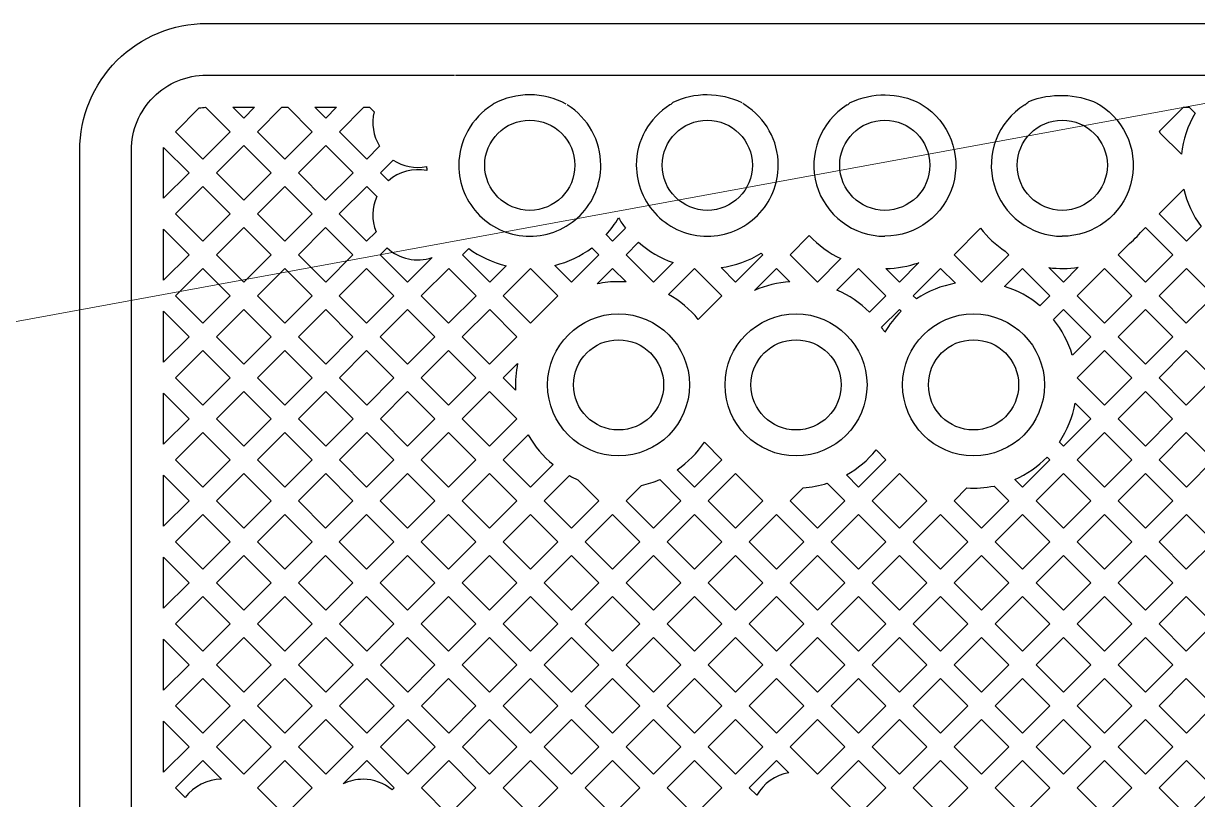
# Model space of a CAD drawing. Extents: x 1596 to 1844, y -134 to 41.
# Drawn here: x 1627.183 to 1631.813, y -62.162 to -59.103 of the extents above; entities that cross this region are included whole.
import ezdxf

# ---------------------------------------------------------------- set-up
doc = ezdxf.new("R2010")
doc.units = 0
doc.layers.add('gbr-dxf_layer0', color=7, linetype='Continuous')
doc.layers.add('gbr-outline-dxf_layer1', color=2, linetype='Continuous')
doc.layers.add('備註', color=1, linetype='Continuous', lineweight=5)

msp = doc.modelspace()

# ---------------------------------------------------------------- linework, layer by layer
at = {"layer": 'gbr-dxf_layer0'}
for p, q in [((1628.8872, -59.3063), (1636.2679, -59.3063)), ((1628.0089, -59.4335), (1628.0939, -59.4335)), ((1628.3325, -59.4335), (1628.417, -59.4335)), ((1627.7353, -59.7921), (1627.7357, -59.5915)), ((1631.6616, -59.853), (1631.7589, -59.7556)), ((1627.7353, -60.1152), (1627.7353, -59.9141)), ((1627.7353, -60.4386), (1627.7353, -60.2375)), ((1629.0751, -60.4997), (1629.1319, -60.4429)), ((1629.1234, -60.548), (1629.0751, -60.4997)), ((1627.7353, -60.7619), (1627.7353, -60.5608)), ((1627.7353, -61.0853), (1627.7353, -60.8839)), ((1627.7353, -61.4086), (1627.7353, -61.2072)), ((1627.7353, -61.7317), (1627.7353, -61.5306)), ((1627.7353, -62.055), (1627.7353, -61.8539))]:
    msp.add_line(p, q, dxfattribs=at)
at = {"layer": 'gbr-dxf_layer0', "linetype": 'Continuous'}
for points in [[(1627.6081, -64.953, -0.013652), (1627.6083, -64.9434), (1627.6083, -59.6032, -0.414219), (1627.905, -59.3065), (1628.8828, -59.3065)], [(1629.1793, -59.3844, 0.12159), (1629.0391, -59.419, -0.033901), (1629.0322, -59.424, 0.259459), (1628.8998, -59.6619)], [(1630.017, -59.4159, 0.112312), (1629.879, -59.3845, 0.109404), (1629.7443, -59.4143, -0.061337), (1629.7322, -59.424, 0.259447), (1629.5999, -59.6619)], [(1630.432, -59.4242, 0.057478), (1630.4434, -59.4152, -0.232718), (1630.7195, -59.4181, 0.040608), (1630.7278, -59.4242, -0.754291), (1630.5799, -59.9418)], [(1631.1323, -59.424, 0.083238), (1631.148, -59.4102, -0.202213), (1631.4193, -59.4179, 0.04054), (1631.4275, -59.424, -0.754797), (1631.2799, -59.9419)], [(1629.1798, -59.9418, 0.41422), (1629.4598, -59.6619, 0.259128), (1629.3277, -59.4242)], [(1630.1598, -59.6619, 0.25945), (1630.0275, -59.424, -0.034301), (1630.0205, -59.419)], [(1631.664, -59.5273), (1631.7577, -59.4335), (1631.7808, -59.4335), (1631.8036, -59.4564, 0.106122), (1631.7503, -59.6187)], [(1631.7503, -59.6187), (1631.6666, -59.5349, 0.00528), (1631.664, -59.5273)], [(1629.5999, -59.6619, 0.414222), (1629.8799, -59.9419, 0.414239), (1630.1598, -59.6619)], [(1631.7589, -59.7556, 0.1008), (1631.8272, -59.903), (1631.7694, -59.9608), (1631.6616, -59.853)], [(1629.5298, -59.8695, 0.030007), (1629.5571, -59.9099), (1629.5062, -59.9608), (1629.481, -59.9356)], [(1628.5902, -60.0148), (1628.6175, -59.9876, 0.274251), (1628.7948, -60.0258)], [(1628.9137, -60.0147), (1628.9387, -59.9897, 0.100789), (1629.086, -60.0579)], [(1629.5601, -60.0147), (1629.6091, -59.9657, 0.097627), (1629.7446, -60.0458)], [(1629.5596, -60.1219, 0.018384), (1629.5298, -60.1209, 0.052601), (1629.445, -60.1298)], [(1630.8582, -60.1272, 0.103033), (1630.7043, -60.1891), (1630.6917, -60.1765)], [(1630.5675, -60.3007), (1630.6378, -60.2304), (1630.6448, -60.2374, 0.06497), (1630.5799, -60.3202)], [(1627.9639, -62.0828, 0.238288), (1627.8207, -62.1549), (1627.782, -62.1162)]]:
    msp.add_lwpolyline(points, format="xyb", dxfattribs=at)
for points in [[(1627.782, -59.5299), (1627.8758, -59.4361, -0.037711), (1627.9012, -59.4336), (1627.9976, -59.5299), (1627.8898, -59.6377)], [(1628.4287, -59.5297), (1628.5248, -59.4335), (1628.5478, -59.4335), (1628.5655, -59.4512, 0.200617), (1628.5873, -59.5867), (1628.5364, -59.6375)], [(1628.5903, -59.6913), (1628.6404, -59.6413, 0.197314), (1628.7729, -59.6674, 0.009684), (1628.7734, -59.6829, 0.232233), (1628.6219, -59.7229)], [(1628.4285, -59.8531), (1628.5364, -59.7452), (1628.576, -59.7848, 0.203562), (1628.5735, -59.9238), (1628.5363, -59.9609)], [(1630.8535, -60.0147), (1630.9577, -59.9105, 0.082164), (1631.0549, -60.001), (1631.0687, -60.0148), (1630.9611, -60.1223)], [(1631.4998, -60.0148), (1631.538, -59.9766, 0.049301), (1631.5946, -59.92), (1631.6077, -59.9069), (1631.7155, -60.0147), (1631.6076, -60.1226)], [(1630.2067, -60.0148), (1630.2821, -59.9393, 0.095673), (1630.4068, -60.0302), (1630.3145, -60.1225)], [(1629.2787, -60.0566, 0.100348), (1629.4246, -59.987), (1629.4523, -60.0147), (1629.3445, -60.1225)], [(1629.9339, -60.0653, 0.104787), (1630.0928, -60.0087), (1630.0989, -60.0148), (1629.9912, -60.1225)], [(1629.7266, -60.1716), (1629.8295, -60.0687), (1629.9373, -60.1764), (1629.8442, -60.2695, 0.094917)], [(1630.3908, -60.154), (1630.4761, -60.0687), (1630.5839, -60.1765), (1630.519, -60.2414, 0.096218)], [(1631.0517, -60.1395), (1631.1225, -60.0687), (1631.2303, -60.1765), (1631.1911, -60.2157, 0.098554)], [(1629.0751, -60.823), (1629.1736, -60.7245, 0.094915), (1629.2715, -60.8422), (1629.1829, -60.9308)], [(1629.7614, -60.8624, 0.094399), (1629.8682, -60.7538), (1629.9373, -60.823), (1629.8297, -60.9307)], [(1630.4284, -60.883, 0.09487), (1630.5455, -60.7845), (1630.5839, -60.8229), (1630.4761, -60.9307)], [(1631.0926, -60.9007, 0.096136), (1631.2203, -60.8128), (1631.2305, -60.823), (1631.1227, -60.9308)], [(1629.2368, -60.9847), (1629.336, -60.8855, 0.022838), (1629.3693, -60.9017), (1629.4523, -60.9847), (1629.3446, -61.0925)], [(1629.5601, -60.9847), (1629.6203, -60.9245, 0.04657), (1629.6921, -60.9009), (1629.7758, -60.9846), (1629.6679, -61.0925)], [(1630.2067, -60.9846), (1630.2575, -60.9337, 0.060082), (1630.3532, -60.9155), (1630.4222, -60.9846), (1630.3144, -61.0924)], [(1630.8533, -60.9846), (1630.9041, -60.9339, 0.065952), (1631.0107, -60.9266), (1631.0688, -60.9847), (1630.9611, -61.0924)], [(1628.4436, -62.1012), (1628.5364, -62.0084), (1628.6442, -62.1162), (1628.6364, -62.124, 0.175598), (1628.5225, -62.0828, 0.115446)], [(1630.0451, -62.1162), (1630.1528, -62.0085), (1630.2019, -62.0575, 0.228985), (1630.0749, -62.1459)]]:
    msp.add_lwpolyline(points, format="xyb", close=True, dxfattribs=at)
for points in [[(1628.0939, -59.4335), (1628.0514, -59.476), (1628.0089, -59.4335)], [(1628.417, -59.4335), (1628.3748, -59.4758), (1628.3325, -59.4335)], [(1627.7357, -59.5915), (1627.8359, -59.6916), (1627.7353, -59.7921)], [(1627.7353, -59.9141), (1627.8359, -60.0147), (1627.7353, -60.1152)], [(1628.7948, -60.0258), (1628.698, -60.1226), (1628.5902, -60.0148)], [(1629.086, -60.0579), (1629.0215, -60.1225), (1628.9137, -60.0147)], [(1629.7446, -60.0458), (1629.6679, -60.1225), (1629.5601, -60.0147)], [(1630.7144, -60.0459), (1630.6378, -60.1226), (1630.584, -60.0688)], [(1629.445, -60.1298), (1629.5062, -60.0686), (1629.5596, -60.1219)], [(1630.0663, -60.1552), (1630.1528, -60.0686), (1630.2058, -60.1216)], [(1630.6917, -60.1765), (1630.7996, -60.0686), (1630.8582, -60.1272)], [(1631.3428, -60.064), (1631.2842, -60.1226), (1631.2271, -60.0654)], [(1627.7353, -60.2375), (1627.8359, -60.338), (1627.7353, -60.4386)], [(1631.2447, -60.2699), (1631.2842, -60.2304), (1631.392, -60.3381), (1631.3196, -60.4106)], [(1627.7353, -60.5608), (1627.8359, -60.6614), (1627.7353, -60.7619)], [(1631.3304, -60.5994), (1631.3923, -60.6612), (1631.2843, -60.7692), (1631.2685, -60.7534)], [(1627.7353, -60.8839), (1627.836, -60.9846), (1627.7353, -61.0853)], [(1627.7353, -61.2072), (1627.836, -61.3079), (1627.7353, -61.4086)], [(1627.7353, -61.5306), (1627.8359, -61.6311), (1627.7353, -61.7317)], [(1627.7353, -61.8539), (1627.8359, -61.9545), (1627.7353, -62.055)], [(1627.782, -62.1162), (1627.8898, -62.0084), (1627.9639, -62.0828)]]:
    msp.add_lwpolyline(points, dxfattribs=at)
for points in [[(1628.1053, -59.5299), (1628.2017, -59.4335), (1628.2248, -59.4335), (1628.3209, -59.5297), (1628.213, -59.6376)], [(1627.9436, -59.6916), (1628.0514, -59.5838), (1628.1591, -59.6915), (1628.0513, -59.7993)], [(1628.2669, -59.6915), (1628.3748, -59.5836), (1628.4826, -59.6913), (1628.3746, -59.7993)], [(1627.7821, -59.8531), (1627.8898, -59.7455), (1627.9974, -59.8531), (1627.8898, -59.9608)], [(1628.1052, -59.8531), (1628.213, -59.7453), (1628.3208, -59.8531), (1628.213, -59.9609)], [(1627.9436, -60.0147), (1628.0513, -59.907), (1628.1591, -60.0148), (1628.0514, -60.1225)], [(1628.2669, -60.0148), (1628.3746, -59.907), (1628.4824, -60.0148), (1628.3747, -60.1226)], [(1627.782, -60.1764), (1627.8898, -60.0686), (1627.9976, -60.1764), (1627.8898, -60.2841)], [(1628.1053, -60.1764), (1628.213, -60.0687), (1628.3208, -60.1765), (1628.2131, -60.2841)], [(1628.4285, -60.1765), (1628.5363, -60.0687), (1628.6441, -60.1765), (1628.5363, -60.2843)], [(1628.7519, -60.1765), (1628.8598, -60.0686), (1628.9676, -60.1764), (1628.8597, -60.2843)], [(1629.0753, -60.1764), (1629.183, -60.0687), (1629.2907, -60.1764), (1629.183, -60.284)], [(1631.3381, -60.1765), (1631.4459, -60.0687), (1631.5537, -60.1765), (1631.4459, -60.2843)], [(1631.6614, -60.1765), (1631.7693, -60.0686), (1631.8771, -60.1764), (1631.7692, -60.2843)], [(1627.9436, -60.338), (1628.0514, -60.2302), (1628.1592, -60.338), (1628.0514, -60.4458)], [(1628.267, -60.338), (1628.3747, -60.2304), (1628.4824, -60.3381), (1628.3748, -60.4458)], [(1628.5902, -60.3381), (1628.698, -60.2304), (1628.8058, -60.3382), (1628.698, -60.4459)], [(1628.9135, -60.3382), (1629.0215, -60.2302), (1629.1291, -60.3379), (1629.0212, -60.4458)], [(1631.4998, -60.3381), (1631.6076, -60.2304), (1631.7153, -60.3382), (1631.6076, -60.4459)], [(1627.782, -60.4997), (1627.8898, -60.3919), (1627.9976, -60.4997), (1627.8898, -60.6075)], [(1628.1053, -60.4997), (1628.2131, -60.3919), (1628.3209, -60.4997), (1628.2131, -60.6075)], [(1628.4287, -60.4997), (1628.5363, -60.392), (1628.6441, -60.4998), (1628.5364, -60.6075)], [(1628.7519, -60.4998), (1628.8597, -60.392), (1628.9673, -60.4997), (1628.8595, -60.6075)], [(1631.3384, -60.4996), (1631.4459, -60.392), (1631.5537, -60.4998), (1631.4461, -60.6074)], [(1631.6615, -60.4998), (1631.7692, -60.392), (1631.8769, -60.4997), (1631.7691, -60.6075)], [(1627.9436, -60.6614), (1628.0514, -60.5536), (1628.1592, -60.6614), (1628.0514, -60.7692)], [(1628.267, -60.6614), (1628.3748, -60.5536), (1628.4826, -60.6614), (1628.3748, -60.7692)], [(1628.5903, -60.6614), (1628.698, -60.5537), (1628.8057, -60.6614), (1628.698, -60.769)], [(1628.9134, -60.6614), (1629.0212, -60.5536), (1629.129, -60.6614), (1629.0212, -60.7691)], [(1631.5, -60.6612), (1631.6076, -60.5537), (1631.7152, -60.6614), (1631.6077, -60.7689)], [(1627.7821, -60.8229), (1627.8898, -60.7152), (1627.9976, -60.823), (1627.8899, -60.9307)], [(1628.1053, -60.823), (1628.2131, -60.7152), (1628.3209, -60.823), (1628.2131, -60.9308)], [(1628.4287, -60.823), (1628.5364, -60.7152), (1628.6441, -60.8229), (1628.5363, -60.9307)], [(1628.7519, -60.8229), (1628.8595, -60.7152), (1628.9673, -60.823), (1628.8597, -60.9307)], [(1631.3382, -60.823), (1631.4461, -60.7151), (1631.5538, -60.8228), (1631.4459, -60.9307)], [(1631.6616, -60.8228), (1631.7691, -60.7152), (1631.8769, -60.823), (1631.7693, -60.9306)], [(1627.9438, -60.9846), (1628.0514, -60.8769), (1628.1592, -60.9847), (1628.0516, -61.0924)], [(1628.267, -60.9847), (1628.3748, -60.8769), (1628.4824, -60.9846), (1628.3746, -61.0924)], [(1628.5902, -60.9846), (1628.698, -60.8768), (1628.8058, -60.9846), (1628.698, -61.0924)], [(1628.9135, -60.9846), (1629.0212, -60.8769), (1629.129, -60.9847), (1629.0213, -61.0924)], [(1629.8836, -60.9846), (1629.9912, -60.8769), (1630.0989, -60.9846), (1629.9912, -61.0923)], [(1630.53, -60.9846), (1630.6378, -60.8768), (1630.7456, -60.9846), (1630.6378, -61.0924)], [(1631.1766, -60.9847), (1631.2843, -60.8769), (1631.392, -60.9846), (1631.2842, -61.0924)], [(1631.4998, -60.9846), (1631.6077, -60.8767), (1631.7155, -60.9845), (1631.6076, -61.0924)], [(1627.7821, -61.1463), (1627.8899, -61.0385), (1627.9977, -61.1463), (1627.8899, -61.254)], [(1628.1054, -61.1463), (1628.2131, -61.0386), (1628.3208, -61.1463), (1628.2131, -61.2539)], [(1628.4285, -61.1463), (1628.5363, -61.0385), (1628.6441, -61.1463), (1628.5363, -61.254)], [(1628.7519, -61.1463), (1628.8597, -61.0385), (1628.9675, -61.1463), (1628.8597, -61.254)], [(1629.0752, -61.1463), (1629.1829, -61.0386), (1629.2907, -61.1464), (1629.183, -61.254)], [(1629.3984, -61.1464), (1629.5062, -61.0386), (1629.614, -61.1464), (1629.5062, -61.2541)], [(1629.7218, -61.1464), (1629.8297, -61.0385), (1629.9373, -61.1461), (1629.8294, -61.254)], [(1630.0451, -61.1461), (1630.1528, -61.0385), (1630.2606, -61.1463), (1630.1529, -61.2539)], [(1630.3683, -61.1463), (1630.4761, -61.0385), (1630.5839, -61.1463), (1630.4761, -61.254)], [(1630.6917, -61.1463), (1630.7995, -61.0385), (1630.9072, -61.1463), (1630.7995, -61.254)], [(1631.015, -61.1463), (1631.1227, -61.0386), (1631.2303, -61.1463), (1631.1227, -61.2539)], [(1631.3381, -61.1463), (1631.4459, -61.0385), (1631.5537, -61.1463), (1631.4459, -61.254)], [(1631.6614, -61.1463), (1631.7693, -61.0383), (1631.8771, -61.1461), (1631.7692, -61.254)], [(1627.9438, -61.3079), (1628.0516, -61.2001), (1628.1592, -61.3078), (1628.0514, -61.4156)], [(1628.267, -61.3078), (1628.3746, -61.2001), (1628.4824, -61.3079), (1628.3748, -61.4156)], [(1628.5902, -61.3079), (1628.698, -61.2001), (1628.8058, -61.3079), (1628.698, -61.4157)], [(1628.9135, -61.3079), (1629.0213, -61.2001), (1629.1291, -61.3079), (1629.0213, -61.4157)], [(1629.2369, -61.3079), (1629.3446, -61.2002), (1629.4524, -61.308), (1629.3447, -61.4157)], [(1629.5601, -61.308), (1629.6679, -61.2003), (1629.7756, -61.3079), (1629.6678, -61.4157)], [(1629.8833, -61.3079), (1629.9912, -61.2), (1630.099, -61.3078), (1629.9911, -61.4157)], [(1630.2068, -61.3078), (1630.3144, -61.2001), (1630.4222, -61.3079), (1630.3146, -61.4156)], [(1630.53, -61.3079), (1630.6378, -61.2001), (1630.7456, -61.3079), (1630.6378, -61.4157)], [(1630.8533, -61.3079), (1630.9611, -61.2001), (1631.0688, -61.3078), (1630.961, -61.4156)], [(1631.1766, -61.3078), (1631.2842, -61.2001), (1631.392, -61.3079), (1631.2843, -61.4156)], [(1631.4998, -61.3079), (1631.6076, -61.2001), (1631.7153, -61.3079), (1631.6076, -61.4157)], [(1627.7821, -61.4696), (1627.8899, -61.3618), (1627.9976, -61.4695), (1627.8898, -61.5773)], [(1628.1053, -61.4695), (1628.2131, -61.3617), (1628.3209, -61.4695), (1628.2131, -61.5773)], [(1628.4287, -61.4695), (1628.5363, -61.3618), (1628.6441, -61.4696), (1628.5364, -61.5773)], [(1628.7519, -61.4696), (1628.8597, -61.3618), (1628.9674, -61.4696), (1628.8597, -61.5774)], [(1629.0752, -61.4696), (1629.183, -61.3618), (1629.2908, -61.4696), (1629.183, -61.5774)], [(1629.3986, -61.4696), (1629.5062, -61.3619), (1629.6139, -61.4696), (1629.5062, -61.5773)], [(1629.7217, -61.4696), (1629.8294, -61.3618), (1629.9372, -61.4696), (1629.8295, -61.5774)], [(1630.045, -61.4696), (1630.1529, -61.3617), (1630.2607, -61.4695), (1630.1528, -61.5774)], [(1630.3684, -61.4695), (1630.4761, -61.3618), (1630.5839, -61.4696), (1630.4762, -61.5773)], [(1630.6917, -61.4696), (1630.7995, -61.3618), (1630.9071, -61.4695), (1630.7993, -61.5773)], [(1631.0149, -61.4695), (1631.1227, -61.3617), (1631.2305, -61.4695), (1631.1227, -61.5773)], [(1631.3382, -61.4695), (1631.4459, -61.3618), (1631.5537, -61.4696), (1631.446, -61.5773)], [(1631.6614, -61.4696), (1631.7692, -61.3618), (1631.877, -61.4696), (1631.7692, -61.5774)], [(1627.9436, -61.6311), (1628.0514, -61.5233), (1628.1592, -61.6311), (1628.0514, -61.7389)], [(1628.267, -61.6311), (1628.3748, -61.5233), (1628.4826, -61.6311), (1628.3748, -61.7389)], [(1628.5903, -61.6311), (1628.698, -61.5235), (1628.8058, -61.6313), (1628.6981, -61.7389)], [(1628.9135, -61.6313), (1629.0213, -61.5235), (1629.1291, -61.6313), (1629.0213, -61.7391)], [(1629.2369, -61.6313), (1629.3447, -61.5235), (1629.4523, -61.6311), (1629.3445, -61.7389)], [(1629.5601, -61.6311), (1629.6678, -61.5235), (1629.7756, -61.6312), (1629.6679, -61.7389)], [(1629.8833, -61.6312), (1629.9911, -61.5235), (1630.0989, -61.6313), (1629.9911, -61.739)], [(1630.2067, -61.6313), (1630.3146, -61.5234), (1630.4223, -61.6312), (1630.3145, -61.739)], [(1630.5301, -61.6312), (1630.6378, -61.5235), (1630.7454, -61.6311), (1630.6378, -61.7388)], [(1630.8532, -61.6311), (1630.961, -61.5233), (1631.0688, -61.6311), (1630.961, -61.7389)], [(1631.1766, -61.6311), (1631.2843, -61.5233), (1631.3921, -61.6311), (1631.2843, -61.7389)], [(1631.4999, -61.6311), (1631.6076, -61.5235), (1631.7154, -61.6313), (1631.6077, -61.7389)], [(1627.782, -61.7928), (1627.8898, -61.685), (1627.9976, -61.7928), (1627.8898, -61.9006)], [(1628.1053, -61.7928), (1628.2131, -61.685), (1628.3209, -61.7928), (1628.2131, -61.9006)], [(1628.4287, -61.7928), (1628.5364, -61.685), (1628.6442, -61.7928), (1628.5364, -61.9006)], [(1628.752, -61.7928), (1628.8597, -61.6851), (1628.9674, -61.7929), (1628.8598, -61.9006)], [(1629.0752, -61.7929), (1629.183, -61.6851), (1629.2907, -61.7928), (1629.1829, -61.9006)], [(1629.3984, -61.7928), (1629.5062, -61.685), (1629.614, -61.7928), (1629.5062, -61.9006)], [(1629.7218, -61.7928), (1629.8295, -61.6851), (1629.9372, -61.7929), (1629.8296, -61.9006)], [(1630.045, -61.7929), (1630.1528, -61.6851), (1630.2606, -61.7929), (1630.1528, -61.9007)], [(1630.3683, -61.7929), (1630.4762, -61.685), (1630.5839, -61.7927), (1630.476, -61.9006)], [(1630.6916, -61.7927), (1630.7993, -61.685), (1630.9071, -61.7928), (1630.7994, -61.9005)], [(1631.0149, -61.7928), (1631.1227, -61.685), (1631.2305, -61.7928), (1631.1227, -61.9006)], [(1631.3382, -61.7928), (1631.446, -61.685), (1631.5538, -61.7928), (1631.446, -61.9006)], [(1631.6616, -61.7928), (1631.7692, -61.6851), (1631.877, -61.7929), (1631.7693, -61.9006)], [(1627.9436, -61.9545), (1628.0514, -61.8467), (1628.1592, -61.9545), (1628.0514, -62.0623)], [(1628.267, -61.9545), (1628.3748, -61.8467), (1628.4826, -61.9545), (1628.3748, -62.0623)], [(1628.5903, -61.9545), (1628.6981, -61.8467), (1628.8059, -61.9545), (1628.6981, -62.0623)], [(1628.9137, -61.9545), (1629.0213, -61.8468), (1629.129, -61.9545), (1629.0213, -62.0621)], [(1629.2368, -61.9545), (1629.3445, -61.8467), (1629.4523, -61.9545), (1629.3445, -62.0623)], [(1629.5601, -61.9545), (1629.6679, -61.8467), (1629.7757, -61.9545), (1629.6679, -62.0623)], [(1629.8834, -61.9545), (1629.9911, -61.8468), (1630.0989, -61.9546), (1629.9912, -62.0623)], [(1630.2067, -61.9546), (1630.3145, -61.8468), (1630.4221, -61.9545), (1630.3144, -62.0622)], [(1630.5299, -61.9545), (1630.6378, -61.8466), (1630.7456, -61.9544), (1630.6377, -62.0623)], [(1630.8533, -61.9544), (1630.961, -61.8467), (1631.0688, -61.9545), (1630.9611, -62.0622)], [(1631.1766, -61.9545), (1631.2843, -61.8467), (1631.3921, -61.9545), (1631.2843, -62.0623)], [(1631.4999, -61.9545), (1631.6077, -61.8467), (1631.7154, -61.9544), (1631.6076, -62.0622)], [(1628.1053, -62.1162), (1628.2131, -62.0084), (1628.3209, -62.1162), (1628.2131, -62.2239)], [(1628.752, -62.1162), (1628.8598, -62.0084), (1628.9675, -62.116), (1628.8597, -62.2238)], [(1629.0752, -62.116), (1629.1829, -62.0084), (1629.2907, -62.1162), (1629.183, -62.2238)], [(1629.3984, -62.1162), (1629.5062, -62.0084), (1629.614, -62.1162), (1629.5062, -62.2239)], [(1629.7218, -62.1162), (1629.8296, -62.0084), (1629.9373, -62.1162), (1629.8296, -62.2239)], [(1630.3682, -62.1161), (1630.476, -62.0083), (1630.5838, -62.1161), (1630.476, -62.2239)], [(1630.6916, -62.1161), (1630.7994, -62.0083), (1630.9072, -62.116), (1630.7994, -62.2239)], [(1631.015, -62.116), (1631.1227, -62.0084), (1631.2305, -62.1162), (1631.1228, -62.2238)], [(1631.3382, -62.1162), (1631.446, -62.0084), (1631.5538, -62.1161), (1631.446, -62.2239)], [(1631.6615, -62.1161), (1631.7693, -62.0083), (1631.8771, -62.1161), (1631.7693, -62.2239)]]:
    msp.add_lwpolyline(points, close=True, dxfattribs=at)
at = {"layer": 'gbr-dxf_layer0'}
for centre, radius in [((1629.1798, -59.6619), 0.1778), ((1629.8798, -59.6619), 0.1778), ((1630.5799, -59.6619), 0.1778), ((1631.2799, -59.6619), 0.1778), ((1629.5298, -60.5278), 0.2799), ((1630.2299, -60.5278), 0.2799), ((1630.9299, -60.5278), 0.2799), ((1629.5298, -60.5278), 0.1778), ((1630.2299, -60.5278), 0.1778), ((1630.9299, -60.5278), 0.1778)]:
    msp.add_circle(centre, radius, dxfattribs=at)
for centre, radius, start, end in [((1629.1793, -59.6857), 0.3013, 61.5461, 89.9994), ((1630.5799, -59.6619), 0.28, 121.8921, 269.9996), ((1631.2799, -59.6619), 0.28, 121.8211, 269.999), ((1629.1798, -59.6619), 0.28, 180.0005, 270.0041), ((1629.1798, -59.6619), 0.407, 317.7349, 329.3184), ((1630.5799, -59.6619), 0.407, 270.5816, 289.3096), ((1631.2799, -59.6619), 0.407, 262.5415, 278.8939), ((1630.2299, -60.5278), 0.4069, 93.3902, 113.7043), ((1630.9299, -60.5278), 0.4069, 16.7346, 39.3226), ((1630.2299, -60.5278), 0.4069, 30.6662, 33.9291), ((1629.5298, -60.5278), 0.4069, 167.962, 182.8567), ((1630.9299, -60.5278), 0.4069, 326.3312, 349.8579)]:
    msp.add_arc(centre, radius, start, end, dxfattribs=at)
at = {"layer": 'gbr-outline-dxf_layer1', "linetype": 'Continuous'}
msp.add_lwpolyline([(1627.4049, -65.2514), (1627.4049, -59.6032, -0.414218), (1627.905, -59.1031), (1637.1049, -59.1031, -0.414219), (1637.605, -59.6032), (1637.605, -63.9102, 0.414223), (1637.805, -64.1102), (1639.9098, -64.1102, -0.414215), (1640.9098, -65.1102), (1640.9098, -70.2471, -0.240277), (1640.4972, -71.0567, 0.240122), (1640.415, -71.2181), (1640.415, -83.9232, -0.414366), (1639.9149, -84.4231), (1630.715, -84.4231, -0.414365), (1630.2149, -83.9232), (1630.2149, -69.1737, 0.170771), (1630.1708, -69.0485), (1627.6251, -65.8775, -0.170765)], format="xyb", close=True, dxfattribs=at)
at = {"layer": '備註', "linetype": 'Continuous'}
msp.add_line((1622.7595, -61.0844), (1632.2471, -59.3442), dxfattribs=at)

doc.saveas('drawing.dxf')
